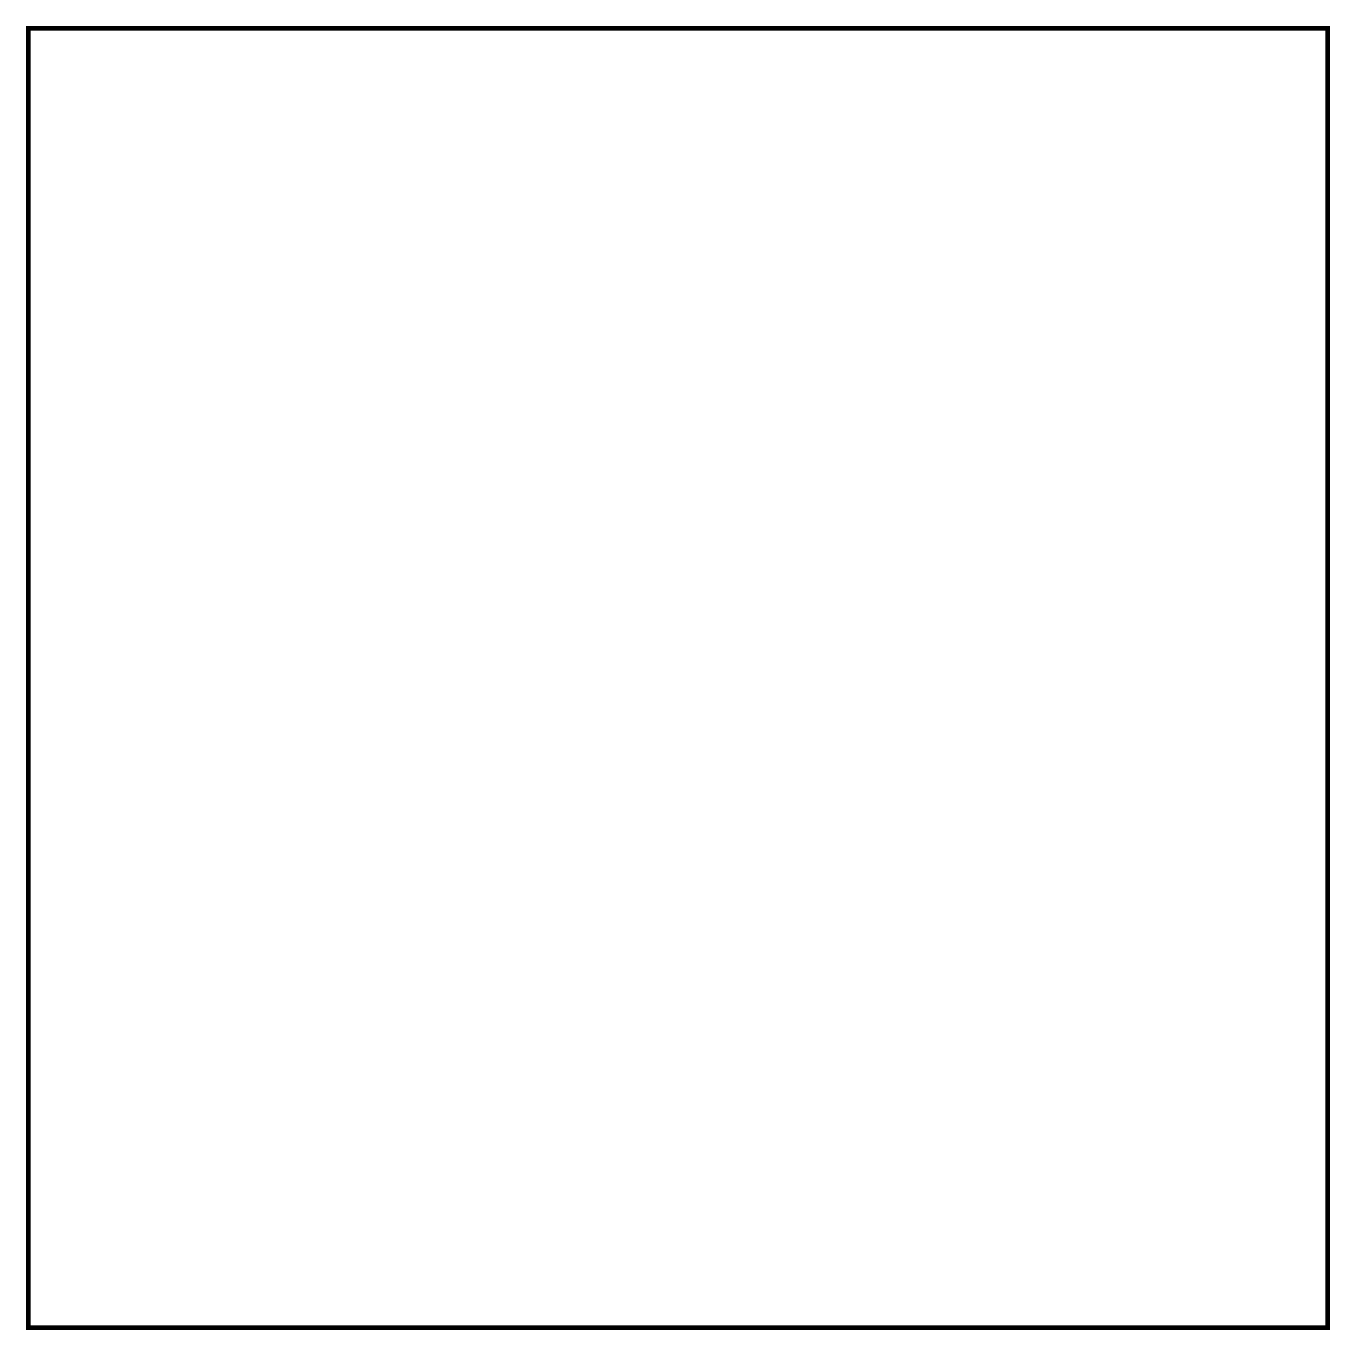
# Model space of a CAD drawing. Extents: x 190 to 5810, y 57 to 5677.
import ezdxf

# ---------------------------------------------------------------- set-up
doc = ezdxf.new("R2010")
doc.units = 0

msp = doc.modelspace()

# ---------------------------------------------------------------- linework, layer by layer
at = {"color": 7, "const_width": 20}
msp.add_lwpolyline([(200, 67), (200, 5667), (5800, 5667), (5800, 67), (200, 67)], dxfattribs=at)

doc.saveas('drawing.dxf')
